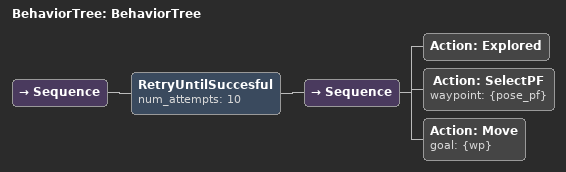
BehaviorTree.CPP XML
<?xml version="1.0"?>
<root main_tree_to_execute="BehaviorTree">
    <BehaviorTree ID="BehaviorTree">
        <Sequence>
            <RetryUntilSuccesful num_attempts="10">
                <Sequence>
                    <Action ID="Explored"/>
                    <Action ID="SelectPF" waypoint="{pose_pf}"/>
                    <Action ID="Move" goal="{wp}"/>
                </Sequence>
            </RetryUntilSuccesful>
        </Sequence>
    </BehaviorTree>
</root>
